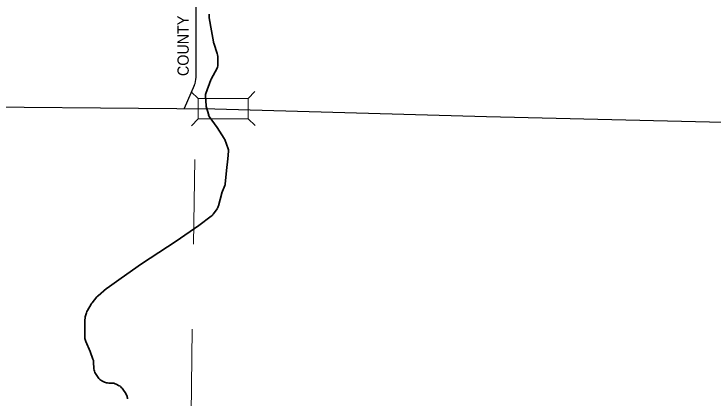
# Model space of a CAD drawing. Extents: x 291.5 to 296, y 2656.25 to 2660.19.
# Drawn here: x 293.73 to 294.555, y 2658.23 to 2658.683 of the extents above; entities that cross this region are included whole.
import ezdxf
from ezdxf.enums import TextEntityAlignment as Align

# ---------------------------------------------------------------- set-up
doc = ezdxf.new("R2010")
doc.units = 0
doc.header["$LTSCALE"] = 0.0061
doc.linetypes.add('MEDIUM_DASHED', pattern=[4.5, 3, -1.5])
for name, color, linetype, lineweight in [('14', 7, 'Continuous', 25), ('15', 7, 'MEDIUM_DASHED', 13), ('21', 7, 'Continuous', 25), ('25', 7, 'Continuous', 35), ('49', 7, 'Continuous', 13)]:
    doc.layers.add(name, color=color, linetype=linetype, lineweight=lineweight)

msp = doc.modelspace()

# ---------------------------------------------------------------- linework, layer by layer
at = {"layer": '14'}
for p, q in [((293.944318, 2658.857386), (293.944318, 2658.608902)), ((293.942235, 2658.599242), (293.930303, 2658.572159))]:
    msp.add_line(p, q, dxfattribs=at)
msp.add_lwpolyline([(293.274053, 2658.577652), (293.286742, 2658.577462), (293.606629, 2658.575), (293.966667, 2658.57178), (294.286742, 2658.562689), (294.664015, 2658.553788), (295.067424, 2658.54072), (295.332197, 2658.533523)], dxfattribs=at)
msp.add_arc((293.920693, 2658.608857), 0.023674, 335.93256, 0.02235, dxfattribs=at)
at = {"layer": '15'}
msp.add_line((293.929735, 2657.612311), (293.944318, 2658.608902), dxfattribs=at)
at = {"layer": '21'}
for p, q in [((293.94678, 2658.583902), (293.938636, 2658.591667)), ((294.013636, 2658.592045), (294.005871, 2658.583902)), ((293.94678, 2658.559848), (293.939015, 2658.551705)), ((294.014015, 2658.552083), (294.005871, 2658.559848))]:
    msp.add_line(p, q, dxfattribs=at)
at = {"layer": '21', "lineweight": 13}
msp.add_lwpolyline([(293.94678, 2658.559848), (294.005871, 2658.559848), (294.005871, 2658.583902), (293.94678, 2658.583902)], close=True, dxfattribs=at)
at = {"layer": '25'}
for p, q in [((293.969318, 2658.636932), (293.965341, 2658.648864)), ((293.969886, 2658.622159), (293.969886, 2658.633333)), ((293.962121, 2658.606629), (293.969129, 2658.619508)), ((293.955871, 2658.589583), (293.961742, 2658.605871)), ((293.95625, 2658.575379), (293.955492, 2658.587311)), ((293.95928, 2658.564394), (293.956439, 2658.574242)), ((293.982386, 2658.524432), (293.97822, 2658.535606)), ((293.974811, 2658.472727), (293.978409, 2658.481439)), ((293.970833, 2658.457576), (293.974621, 2658.472348)), ((293.964773, 2658.447917), (293.969129, 2658.453977)), ((293.828977, 2658.351705), (293.839015, 2658.360038)), ((293.82197, 2658.343371), (293.827652, 2658.350189)), ((293.816477, 2658.334091), (293.820833, 2658.341856)), ((293.813826, 2658.326705), (293.815341, 2658.331629)), ((293.813447, 2658.302462), (293.813447, 2658.323485)), ((293.824053, 2658.26553), (293.823674, 2658.273674)), ((293.829167, 2658.255492), (293.825947, 2658.260038)), ((293.836364, 2658.25), (293.833523, 2658.251515)), ((293.844697, 2658.248864), (293.841477, 2658.248864)), ((293.853977, 2658.245455), (293.850189, 2658.247538)), ((293.861553, 2658.236364), (293.858144, 2658.241667)), ((293.863636, 2658.230114), (293.863447, 2658.232008))]:
    msp.add_line(p, q, dxfattribs=at)
for points in [[(293.964962, 2658.650568), (293.962689, 2658.663447), (293.959848, 2658.678977)], [(293.977652, 2658.536742), (293.969129, 2658.549811), (293.960038, 2658.562689)], [(293.978788, 2658.483144), (293.980303, 2658.499053), (293.982008, 2658.512879), (293.982765, 2658.52197)], [(293.839583, 2658.360417), (293.856061, 2658.372348), (293.880114, 2658.389015), (293.920833, 2658.41572), (293.947538, 2658.43428), (293.962311, 2658.445265)], [(293.822917, 2658.277083), (293.819508, 2658.285985), (293.814394, 2658.297917)]]:
    msp.add_lwpolyline(points, dxfattribs=at)
for centre, radius, start, end in [((293.971028, 2658.680957), 0.011364, 168.27341, 190.29692), ((293.97613, 2658.652496), 0.011364, 190.00027, 198.42143), ((293.958547, 2658.633363), 0.011364, 0, 18.42143), ((293.964229, 2658.622184), 0.005682, 330.96453, 0), ((293.967052, 2658.603856), 0.005682, 150.96453, 160.03137), ((293.96117, 2658.587668), 0.005682, 160.03138, 183.36383), ((293.961869, 2658.575776), 0.005682, 183.36382, 195.93347), ((293.964651, 2658.566032), 0.005682, 195.93346, 215.19635), ((293.972852, 2658.5336), 0.005682, 20.54124, 32.88467), ((293.977022, 2658.522469), 0.005682, 355.60474, 20.54123), ((293.973186, 2658.483614), 0.005682, 337.39618, 354.56392), ((293.980081, 2658.47061), 0.005682, 157.39617, 162.48738), ((293.959766, 2658.460432), 0.011364, 325.02382, 345.19227), ((293.955504, 2658.45434), 0.011364, 306.62323, 325.02383), ((293.846312, 2658.351255), 0.011364, 125.85366, 129.82217), ((293.836307, 2658.342912), 0.011364, 129.82216, 140.21102), ((293.83067, 2658.336144), 0.011364, 140.21101, 150.26965), ((293.826275, 2658.328448), 0.011364, 150.26964, 163.61958), ((293.824798, 2658.323425), 0.011364, 163.6196, 180), ((293.824798, 2658.302402), 0.011364, 180, 203.20692), ((293.812294, 2658.272997), 0.011364, 3.57354, 21.02241), ((293.835482, 2658.26632), 0.011364, 183.57353, 213.66923), ((293.838552, 2658.261712), 0.011364, 213.66924, 243.41691), ((293.841497, 2658.260238), 0.011364, 243.41691, 270), ((293.844763, 2658.237511), 0.011364, 61.37059, 90), ((293.848609, 2658.235412), 0.011364, 33.66925, 61.3706), ((293.852158, 2658.230084), 0.011364, 9.75678, 33.66924)]:
    msp.add_arc(centre, radius, start, end, dxfattribs=at)

# ---------------------------------------------------------------- texts
at = {"layer": '49', "width": 0.95}
msp.add_text('COUNTY   ', height=0.01326, rotation=90, dxfattribs=at).set_placement((293.935795, 2658.652841), align=Align.CENTER)

doc.saveas('drawing.dxf')
